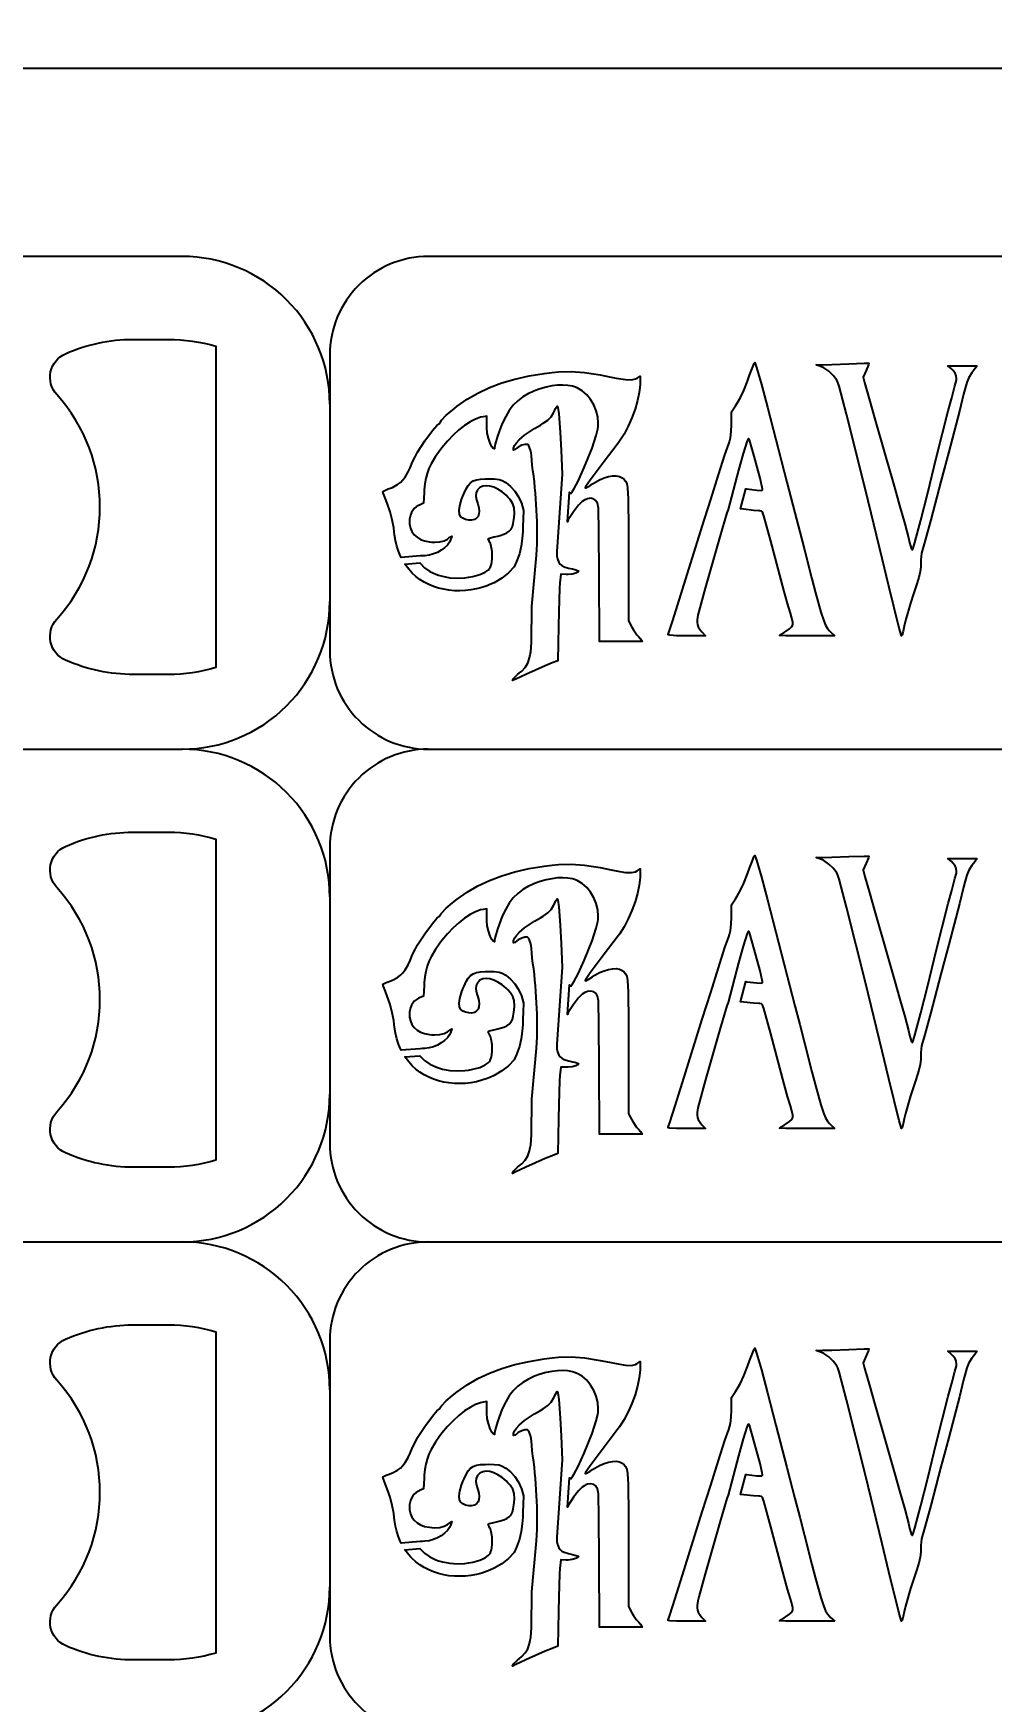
# Model space of a CAD drawing. Header units: millimetres. Extents: x 2045 to 2776, y 1347 to 1669.
# Drawn here: x 2605.4 to 2702.7, y 1500.2 to 1669.5 of the extents above; entities that cross this region are included whole.
import ezdxf

# ---------------------------------------------------------------- set-up
doc = ezdxf.new("R2010")
doc.units = ezdxf.units.MM
doc.styles.get("Standard").update_dxf_attribs({"font": 'arial.ttf'})
doc.dimstyles.new('ISO-25', dxfattribs={"dimtxt": 2.5, "dimasz": 2.5, "dimexe": 1.25, "dimexo": 0.625, "dimtad": 1, "dimtxsty": 'Standard', "dimcen": 2.5, "dimadec": 0, "dimazin": 0, "dimtfac": 1, "dimtmove": 0, "dimatfit": 3, "dimfxl": 1, "dimarcsym": 0})

# ---------------------------------------------------------------- blocks, each defined once
blk = doc.blocks.new('*D8')
at = {"color": 0, "lineweight": -2, "transparency": 16777216}
for p, q in [((2075.52, 1622.46), (2075.52, 1667.18)), ((2078.02, 1665.93), (2773.02, 1665.93)), ((2775.52, 1622.46), (2775.52, 1667.18))]:
    blk.add_line(p, q, dxfattribs=at)
at = {"color": 0, "transparency": 16777216}
for points in [[(2078.02, 1666.35), (2078.02, 1665.51), (2075.52, 1665.93)], [(2773.02, 1666.35), (2773.02, 1665.51), (2775.52, 1665.93)]]:
    blk.add_solid(points, dxfattribs=at)
at = {"layer": 'Defpoints', "color": 0, "transparency": 16777216}
for p in [(2775.52, 1665.93), (2075.52, 1621.84), (2775.52, 1621.84)]:
    blk.add_point(p, dxfattribs=at)
at = {"color": 0, "transparency": 16777216, "insert": (2425.52, 1667.83), "char_height": 2.5, "attachment_point": 5}
blk.add_mtext('700', dxfattribs=at)

msp = doc.modelspace()

# ---------------------------------------------------------------- linework, layer by layer
for points in [[(2635.523, 1631.839, 0.4142136), (2620.523, 1646.839), (2505.523, 1646.839, 0.4142136), (2495.523, 1636.839), (2495.523, 1606.839, 0.4142136), (2505.523, 1596.839), (2620.523, 1596.839, 0.4142136), (2635.523, 1611.839)], [(2505.523, 1596.839, 0.4142136), (2495.523, 1586.839), (2495.523, 1556.839, 0.4142136), (2505.523, 1546.839), (2620.523, 1546.839, 0.4142136), (2635.523, 1561.839)], [(2635.523, 1581.839, 0.4142136), (2620.523, 1596.839)], [(2645.523, 1596.839, 0.4142136), (2635.523, 1586.839), (2635.523, 1556.839, 0.4142136), (2645.523, 1546.839), (2760.523, 1546.839, 0.4142136), (2775.523, 1561.839), (2775.523, 1581.839, 0.4142136), (2760.523, 1596.839)], [(2505.523, 1546.839, 0.4142136), (2495.523, 1536.839), (2495.523, 1506.839, 0.4142136), (2505.523, 1496.839), (2620.523, 1496.839, 0.4142136), (2635.523, 1511.839)], [(2635.523, 1531.839, 0.4142136), (2620.523, 1546.839)], [(2645.523, 1546.839, 0.4142136), (2635.523, 1536.839), (2635.523, 1506.839, 0.4142136), (2645.523, 1496.839), (2760.523, 1496.839, 0.4142136), (2775.523, 1511.839), (2775.523, 1531.839, 0.4142136), (2760.523, 1546.839)]]:
    msp.add_lwpolyline(points, format="xyb")
for points in [[(2635.523, 1636.839), (2635.523, 1606.839, 0.4142136), (2645.523, 1596.839), (2760.523, 1596.839, 0.4142136), (2775.523, 1611.839), (2775.523, 1631.839, 0.4142136), (2760.523, 1646.839), (2645.523, 1646.839, 0.4142136)], [(2608.681, 1636.967, -0.103744), (2615.507, 1638.421), (2619.133, 1638.421, -0.0721424), (2623.963, 1637.721), (2623.963, 1605.122, -0.0721424), (2619.133, 1604.421), (2615.612, 1604.421, -0.105307), (2608.681, 1605.875, -0.5108143), (2607.798, 1610.023, 0.3848974), (2607.798, 1632.819, -0.5108143), (2608.681, 1636.967)], [(2660.688, 1614.813), (2660.502, 1614.713), (2660.138, 1614.612), (2659.712, 1614.558), (2659.503, 1614.558), (2658.96, 1614.581), (2658.883, 1613.713), (2658.852, 1613.171), (2658.775, 1610.785), (2658.744, 1609.329), (2658.666, 1605.812), (2658.085, 1605.588), (2657.388, 1605.309), (2656.397, 1604.867), (2655.436, 1604.426), (2654.847, 1604.162), (2654.468, 1603.992), (2654.235, 1603.876), (2654.069, 1603.799), (2654.182, 1604.025), (2654.576, 1604.41), (2654.785, 1604.581), (2655.018, 1604.767), (2655.366, 1605.138), (2655.614, 1605.564), (2655.8, 1606.099), (2655.878, 1606.432), (2655.924, 1606.688), (2655.994, 1607.702), (2656.048, 1611.32), (2656.522, 1616.509, 0.0476866), (2656.071, 1625.673), (2656.009, 1626.649), (2655.963, 1626.897), (2655.893, 1627.184), (2655.73, 1627.625), (2655.668, 1627.711), (2655.591, 1627.757), (2655.335, 1627.765), (2655.01, 1627.672), (2654.661, 1627.494), (2654.499, 1627.377), (2654.313, 1627.23), (2654.166, 1627.181), (2654.166, 1627.389), (2654.274, 1627.656), (2654.46, 1627.935), (2654.731, 1628.23), (2655.289, 1628.71), (2656.288, 1629.391), (2656.9, 1629.732), (2657.194, 1629.903), (2657.651, 1630.228), (2657.992, 1630.569), (2658.248, 1630.979), (2658.364, 1631.227), (2658.441, 1631.405), (2658.605, 1631.656), (2658.682, 1631.514), (2658.775, 1630.855), (2658.922, 1628.996), (2658.999, 1627.13), (2659.1, 1624.728), (2658.565, 1616.897), (2658.558, 1616.572), (2658.581, 1616.44), (2658.635, 1616.138), (2658.775, 1615.797), (2658.906, 1615.619), (2659.084, 1615.472), (2659.309, 1615.355), (2659.751, 1615.208), (2660.146, 1615.123), (2660.386, 1615.069), (2660.785, 1614.939), (2660.688, 1614.813)], [(2608.681, 1586.967, -0.103744), (2615.507, 1588.421), (2619.133, 1588.421, -0.0721424), (2623.963, 1587.721), (2623.963, 1555.122, -0.0721424), (2619.133, 1554.421), (2615.612, 1554.421, -0.105307), (2608.681, 1555.875, -0.5108143), (2607.798, 1560.023, 0.3848974), (2607.798, 1582.819, -0.5108143), (2608.681, 1586.967)], [(2660.688, 1564.813), (2660.502, 1564.713), (2660.138, 1564.612), (2659.712, 1564.558), (2659.503, 1564.558), (2658.96, 1564.581), (2658.883, 1563.713), (2658.852, 1563.171), (2658.775, 1560.785), (2658.744, 1559.329), (2658.666, 1555.812), (2658.085, 1555.588), (2657.388, 1555.309), (2656.397, 1554.867), (2655.436, 1554.426), (2654.847, 1554.162), (2654.468, 1553.992), (2654.235, 1553.876), (2654.069, 1553.799), (2654.182, 1554.025), (2654.576, 1554.41), (2654.785, 1554.581), (2655.018, 1554.767), (2655.366, 1555.138), (2655.614, 1555.564), (2655.8, 1556.099), (2655.878, 1556.432), (2655.924, 1556.688), (2655.994, 1557.702), (2656.048, 1561.32), (2656.522, 1566.509, 0.0476866), (2656.071, 1575.673), (2656.009, 1576.649), (2655.963, 1576.897), (2655.893, 1577.184), (2655.73, 1577.625), (2655.668, 1577.711), (2655.591, 1577.757), (2655.335, 1577.765), (2655.01, 1577.672), (2654.661, 1577.494), (2654.499, 1577.377), (2654.313, 1577.23), (2654.166, 1577.181), (2654.166, 1577.389), (2654.274, 1577.656), (2654.46, 1577.935), (2654.731, 1578.23), (2655.289, 1578.71), (2656.288, 1579.391), (2656.9, 1579.732), (2657.194, 1579.903), (2657.651, 1580.228), (2657.992, 1580.569), (2658.248, 1580.979), (2658.364, 1581.227), (2658.441, 1581.405), (2658.605, 1581.656), (2658.682, 1581.514), (2658.775, 1580.855), (2658.922, 1578.996), (2658.999, 1577.13), (2659.1, 1574.728), (2658.565, 1566.897), (2658.558, 1566.572), (2658.581, 1566.44), (2658.635, 1566.138), (2658.775, 1565.797), (2658.906, 1565.619), (2659.084, 1565.472), (2659.309, 1565.355), (2659.751, 1565.208), (2660.146, 1565.123), (2660.386, 1565.069), (2660.785, 1564.939), (2660.688, 1564.813)], [(2608.681, 1536.967, -0.103744), (2615.507, 1538.421), (2619.133, 1538.421, -0.0721424), (2623.963, 1537.721), (2623.963, 1505.122, -0.0721424), (2619.133, 1504.421), (2615.612, 1504.421, -0.105307), (2608.681, 1505.875, -0.5108143), (2607.798, 1510.023, 0.3848974), (2607.798, 1532.819, -0.5108143), (2608.681, 1536.967)], [(2660.688, 1514.813), (2660.502, 1514.713), (2660.138, 1514.612), (2659.712, 1514.558), (2659.503, 1514.558), (2658.96, 1514.581), (2658.883, 1513.713), (2658.852, 1513.171), (2658.775, 1510.785), (2658.744, 1509.329), (2658.666, 1505.812), (2658.085, 1505.588), (2657.388, 1505.309), (2656.397, 1504.867), (2655.436, 1504.426), (2654.847, 1504.162), (2654.468, 1503.992), (2654.235, 1503.876), (2654.069, 1503.799), (2654.182, 1504.025), (2654.576, 1504.41), (2654.785, 1504.581), (2655.018, 1504.767), (2655.366, 1505.138), (2655.614, 1505.564), (2655.8, 1506.099), (2655.878, 1506.432), (2655.924, 1506.688), (2655.994, 1507.702), (2656.048, 1511.32), (2656.522, 1516.509, 0.0476866), (2656.071, 1525.673), (2656.009, 1526.649), (2655.963, 1526.897), (2655.893, 1527.184), (2655.73, 1527.625), (2655.668, 1527.711), (2655.591, 1527.757), (2655.335, 1527.765), (2655.01, 1527.672), (2654.661, 1527.494), (2654.499, 1527.377), (2654.313, 1527.23), (2654.166, 1527.181), (2654.166, 1527.389), (2654.274, 1527.656), (2654.46, 1527.935), (2654.731, 1528.23), (2655.289, 1528.71), (2656.288, 1529.391), (2656.9, 1529.732), (2657.194, 1529.903), (2657.651, 1530.228), (2657.992, 1530.569), (2658.248, 1530.979), (2658.364, 1531.227), (2658.441, 1531.405), (2658.605, 1531.656), (2658.682, 1531.514), (2658.775, 1530.855), (2658.922, 1528.996), (2658.999, 1527.13), (2659.1, 1524.728), (2658.565, 1516.897), (2658.558, 1516.572), (2658.581, 1516.44), (2658.635, 1516.138), (2658.775, 1515.797), (2658.906, 1515.619), (2659.084, 1515.472), (2659.309, 1515.355), (2659.751, 1515.208), (2660.146, 1515.123), (2660.386, 1515.069), (2660.785, 1514.939), (2660.688, 1514.813)]]:
    msp.add_lwpolyline(points, format="xyb", close=True)
for points in [[(2686.792, 1608.345), (2683.988, 1608.345), (2681.812, 1608.353), (2681.184, 1608.384), (2681.285, 1608.477), (2681.641, 1608.694), (2681.866, 1608.826), (2682.207, 1609.058), (2682.423, 1609.275), (2682.532, 1609.468), (2682.54, 1609.561), (2682.524, 1609.701), (2682.385, 1610.282), (2682.284, 1610.638), (2682.005, 1611.606), (2681.664, 1612.853), (2680.286, 1617.943), (2679.581, 1620.522), (2679.526, 1620.693), (2679.449, 1620.909), (2679.356, 1621.002), (2679.193, 1621.033), (2679.069, 1621.033), (2678.535, 1621.064), (2677.551, 1621.181), (2677.208, 1621.218), (2677.747, 1623.252), (2677.869, 1623.241), (2678.876, 1623.117), (2679.379, 1623.094), (2679.441, 1623.156), (2679.441, 1623.218), (2679.418, 1623.396), (2679.201, 1624.341), (2678.605, 1626.556), (2678.117, 1628.23), (2678.093, 1628.299), (2678.024, 1628.353), (2677.985, 1628.33), (2677.9, 1628.137), (2677.497, 1626.851), (2677.017, 1625.147), (2675.955, 1621.142), (2675.839, 1620.809), (2675.119, 1618.384), (2673.624, 1613.171), (2672.989, 1610.824), (2672.888, 1610.429), (2672.811, 1609.964), (2672.811, 1609.709), (2672.842, 1609.476), (2672.919, 1609.267), (2673.113, 1608.957), (2673.306, 1608.733), (2673.655, 1608.345), (2671.742, 1608.345), (2670.727, 1608.353), (2670.03, 1608.392), (2669.868, 1608.432), (2669.877, 1608.459), (2669.875, 1608.461), (2669.883, 1608.477), (2670.014, 1608.872), (2670.34, 1609.902), (2671.316, 1613.032), (2673.337, 1619.438), (2674.197, 1622.157), (2674.987, 1624.666), (2675.638, 1626.704), (2676.017, 1627.811), (2676.095, 1628.036), (2676.203, 1628.423), (2676.281, 1629.066), (2676.289, 1629.794), (2676.296, 1631.057), (2676.707, 1631.661), (2676.893, 1631.932), (2677.226, 1632.521), (2677.551, 1633.241), (2677.923, 1634.186), (2678.14, 1634.775), (2678.326, 1635.286), (2678.605, 1635.968), (2678.678, 1636.062), (2678.853, 1635.565), (2679.341, 1633.853), (2679.96, 1631.537), (2680.82, 1628.261), (2681.92, 1623.938), (2682.726, 1620.809), (2683.229, 1618.903), (2683.725, 1617.052), (2684.468, 1614.108), (2684.825, 1612.699), (2685.359, 1610.754), (2685.669, 1609.848), (2685.863, 1609.414), (2686.049, 1609.097), (2686.25, 1608.849), (2686.366, 1608.74), (2686.792, 1608.345)], [(2701.247, 1635.751), (2700.89, 1635.286), (2700.697, 1635.031), (2700.41, 1634.566), (2700.193, 1634.047), (2699.992, 1633.334), (2699.868, 1632.846), (2699.457, 1631.134), (2698.381, 1627.006), (2697.9, 1625.247), (2697.559, 1624.008), (2696.529, 1620.104), (2695.94, 1617.896), (2695.662, 1616.959), (2695.6, 1616.727), (2695.522, 1616.045), (2695.514, 1615.642), (2695.514, 1615.348), (2695.468, 1614.852), (2695.329, 1614.256), (2695.026, 1613.303), (2694.786, 1612.59), (2694.484, 1611.661), (2693.965, 1609.887), (2693.834, 1609.314), (2693.725, 1608.818), (2693.617, 1608.43), (2693.56, 1608.355), (2693.338, 1609.128), (2692.277, 1613.372), (2691.587, 1616.192), (2689.891, 1623.164), (2687.977, 1630.817), (2687.242, 1633.66), (2687.11, 1634.055), (2687.001, 1634.279), (2686.637, 1634.752), (2686.173, 1635.186), (2685.677, 1635.526), (2685.444, 1635.635), (2684.91, 1635.836), (2685.537, 1635.844), (2686.482, 1635.867), (2688.202, 1635.937), (2689.782, 1635.999), (2690.255, 1635.999), (2690.208, 1635.828), (2689.976, 1635.279), (2689.666, 1634.581), (2689.821, 1634.031), (2690.34, 1632.157), (2690.82, 1630.476), (2692.005, 1626.347), (2692.61, 1624.225), (2692.873, 1623.28), (2693.369, 1621.568), (2693.888, 1619.709), (2694.26, 1618.299), (2694.384, 1617.803), (2694.593, 1617.129), (2694.639, 1617.06), (2694.662, 1617.075), (2694.748, 1617.246), (2694.926, 1617.811), (2695.538, 1620.088), (2696.188, 1622.73), (2697.118, 1626.51), (2698.295, 1631.181), (2698.659, 1632.505), (2698.992, 1633.706), (2699.132, 1634.272), (2699.147, 1634.434), (2699.124, 1634.729), (2699, 1635.007), (2698.783, 1635.286), (2698.628, 1635.426), (2698.272, 1635.743), (2699.759, 1635.743), (2701.247, 1635.751)], [(2667.04, 1633.815), (2666.939, 1633.04), (2666.761, 1632.203), (2666.513, 1631.336), (2666.188, 1630.46), (2665.816, 1629.608), (2665.398, 1628.811), (2664.94, 1628.082), (2664.7, 1627.765), (2663.368, 1626.022), (2661.966, 1624.132), (2661.486, 1623.442), (2661.447, 1623.357), (2661.501, 1623.349), (2661.904, 1623.559), (2662.198, 1623.752), (2662.431, 1623.899), (2662.903, 1624.163), (2663.36, 1624.356), (2663.802, 1624.496), (2664.212, 1624.566), (2664.592, 1624.581), (2664.917, 1624.519), (2665.22, 1624.381), (2665.398, 1624.217), (2665.552, 1624.047), (2665.661, 1623.791), (2665.738, 1623.357), (2665.808, 1622.226), (2665.831, 1619.151), (2665.831, 1609.848), (2666.195, 1609.213), (2666.35, 1608.949), (2666.629, 1608.531), (2666.707, 1608.446), (2666.869, 1608.283), (2667.055, 1608.043), (2667.249, 1607.764), (2662.888, 1607.764), (2662.857, 1614.666), (2662.841, 1618.903), (2662.787, 1621.289), (2662.702, 1621.785), (2662.632, 1621.901), (2662.547, 1622.04), (2662.315, 1622.219), (2662.028, 1622.296), (2661.695, 1622.257), (2661.509, 1622.188), (2661.401, 1622.133), (2661.153, 1621.963), (2660.773, 1621.599), (2660.246, 1620.925), (2659.735, 1620.104), (2659.662, 1619.916), (2659.867, 1622.913), (2659.998, 1622.792), (2660.153, 1623.024), (2660.332, 1623.303), (2660.727, 1624.047), (2661.362, 1625.41), (2662.152, 1627.385), (2662.578, 1628.679), (2662.733, 1629.337), (2662.764, 1629.57), (2662.779, 1629.895), (2662.717, 1630.546), (2662.562, 1631.173), (2662.315, 1631.77), (2661.989, 1632.32), (2661.602, 1632.8), (2661.145, 1633.203), (2660.649, 1633.497), (2660.378, 1633.598), (2660.169, 1633.667), (2659.696, 1633.753), (2659.185, 1633.784), (2658.635, 1633.768), (2658.07, 1633.698), (2657.481, 1633.582), (2656.892, 1633.412), (2656.304, 1633.203), (2656.017, 1633.071), (2655.692, 1632.924), (2655.111, 1632.583), (2654.599, 1632.196), (2654.15, 1631.746), (2653.74, 1631.22), (2653.376, 1630.608), (2653.035, 1629.887), (2652.717, 1629.058), (2652.562, 1628.586), (2652.307, 1627.773), (2652.229, 1627.447), (2652.229, 1627.299), (2652.09, 1627.362), (2651.969, 1627.533), (2651.819, 1627.881), (2651.625, 1628.408), (2651.509, 1628.919), (2651.462, 1629.469), (2651.454, 1629.771), (2651.454, 1630.639), (2651.09, 1630.577), (2650.835, 1630.522), (2650.308, 1630.336), (2649.758, 1630.05), (2649.193, 1629.686), (2648.619, 1629.229), (2648.046, 1628.702), (2647.473, 1628.098), (2646.908, 1627.424), (2646.636, 1627.06), (2646.257, 1626.525), (2645.815, 1625.782), (2645.591, 1625.302), (2645.405, 1624.806), (2645.273, 1624.295), (2645.172, 1623.752), (2645.11, 1623.156), (2645.095, 1622.838), (2645.041, 1621.785), (2644.638, 1621.614), (2644.514, 1621.56), (2644.289, 1621.421), (2644.096, 1621.258), (2643.941, 1621.064), (2643.809, 1620.847), (2643.716, 1620.6), (2643.623, 1620.181), (2643.615, 1619.871), (2643.623, 1619.655), (2643.701, 1619.26), (2643.856, 1618.911), (2644.08, 1618.601), (2644.375, 1618.338), (2644.731, 1618.129), (2645.149, 1617.974), (2645.629, 1617.881), (2645.885, 1617.857), (2646.179, 1617.842), (2646.698, 1617.873), (2647.132, 1617.981), (2647.481, 1618.152), (2647.62, 1618.268), (2647.713, 1618.353), (2647.899, 1618.469), (2647.775, 1618.067), (2647.667, 1617.85), (2647.457, 1617.548), (2647.179, 1617.277), (2646.838, 1617.029), (2646.458, 1616.812), (2646.04, 1616.649), (2645.606, 1616.525), (2645.165, 1616.463), (2644.948, 1616.455), (2644.684, 1616.448), (2642.763, 1616.281), (2642.686, 1616.424), (2642.484, 1616.92), (2642.314, 1617.447), (2642.182, 1618.005), (2642.089, 1618.593), (2642.058, 1618.903), (2642.012, 1619.291), (2641.865, 1620.096), (2641.648, 1620.925), (2641.354, 1621.785), (2641.175, 1622.234), (2640.966, 1622.761), (2640.898, 1622.991), (2641.237, 1623.156), (2641.462, 1623.241), (2641.88, 1623.404), (2642.392, 1623.683), (2642.686, 1623.899), (2642.934, 1624.155), (2643.166, 1624.442), (2643.476, 1624.968), (2643.67, 1625.402), (2643.925, 1625.991), (2644.173, 1626.502), (2644.429, 1626.982), (2645.157, 1628.113), (2645.931, 1629.159), (2646.396, 1629.686), (2646.613, 1629.864), (2646.753, 1630.058), (2646.853, 1630.213), (2647.349, 1630.716), (2647.969, 1631.243), (2648.449, 1631.63), (2649.471, 1632.343), (2650.556, 1632.978), (2651.726, 1633.528), (2652.973, 1634), (2654.313, 1634.395), (2655.746, 1634.721), (2657.28, 1634.969), (2658.085, 1635.069), (2658.751, 1635.139), (2660.029, 1635.17), (2661.377, 1635.069), (2662.957, 1634.822), (2663.91, 1634.636), (2664.584, 1634.496), (2665.545, 1634.341), (2666.149, 1634.31), (2666.552, 1634.403), (2666.722, 1634.496), (2667.047, 1634.698), (2667.047, 1634.171), (2667.04, 1633.815)], [(2655.196, 1621.072), (2655.149, 1620.201), (2655.109, 1619.422), (2655.102, 1618.914), (2655.048, 1618.23), (2654.937, 1617.449), (2654.765, 1616.67), (2654.48, 1615.867), (2654.243, 1615.325), (2653.67, 1614.72), (2652.988, 1614.186), (2652.214, 1613.729), (2651.78, 1613.535), (2651.509, 1613.427), (2650.959, 1613.241), (2650.401, 1613.094), (2649.843, 1612.993), (2649.286, 1612.931), (2648.72, 1612.908), (2648.17, 1612.915), (2647.62, 1612.97), (2647.086, 1613.063), (2646.567, 1613.187), (2646.063, 1613.357), (2645.575, 1613.551), (2645.11, 1613.791), (2644.677, 1614.062), (2644.266, 1614.372), (2643.887, 1614.713), (2643.716, 1614.898), (2643.538, 1615.1), (2643.145, 1615.605), (2644.673, 1615.738), (2644.723, 1615.665), (2645.149, 1615.255), (2645.691, 1614.883), (2646.272, 1614.589), (2646.551, 1614.496), (2646.954, 1614.379), (2647.713, 1614.24), (2648.464, 1614.186), (2649.216, 1614.225), (2649.603, 1614.279), (2650.037, 1614.356), (2650.757, 1614.55), (2651.307, 1614.798), (2651.594, 1615.007), (2651.741, 1615.162), (2651.795, 1615.239), (2651.85, 1615.34), (2651.927, 1615.611), (2651.997, 1616.115), (2651.989, 1616.881), (2651.911, 1617.408), (2651.826, 1617.695), (2651.772, 1617.811), (2651.687, 1617.966), (2651.604, 1618.164), (2651.749, 1618.26), (2652.19, 1618.376), (2652.578, 1618.462), (2652.81, 1618.524), (2653.197, 1618.64), (2653.499, 1618.779), (2653.74, 1618.95), (2653.925, 1619.159), (2654.057, 1619.422), (2654.142, 1619.748), (2654.204, 1620.15), (2654.228, 1620.39), (2654.259, 1620.762), (2654.243, 1621.32), (2654.111, 1621.746), (2653.825, 1622.157), (2653.608, 1622.404), (2653.414, 1622.598), (2653.011, 1622.939), (2652.593, 1623.21), (2652.175, 1623.411), (2651.772, 1623.528), (2651.393, 1623.566), (2651.052, 1623.52), (2650.765, 1623.388), (2650.657, 1623.28), (2650.525, 1623.14), (2650.37, 1622.846), (2650.331, 1622.521), (2650.401, 1622.141), (2650.478, 1621.924), (2650.556, 1621.723), (2650.649, 1621.343), (2650.688, 1621.002), (2650.657, 1620.708), (2650.571, 1620.46), (2650.424, 1620.274), (2650.215, 1620.135), (2649.909, 1620.061), (2649.642, 1620.073), (2649.309, 1620.143), (2649.022, 1620.267), (2648.793, 1620.462), (2648.681, 1620.685), (2648.643, 1621.057), (2648.72, 1621.545), (2648.898, 1622.157), (2649.038, 1622.521), (2649.146, 1622.8), (2649.355, 1623.249), (2649.564, 1623.605), (2649.797, 1623.868), (2650.076, 1624.054), (2650.401, 1624.178), (2650.812, 1624.248), (2651.307, 1624.271), (2651.602, 1624.279), (2652.206, 1624.271), (2652.709, 1624.209), (2653.013, 1624.099), (2653.376, 1623.892), (2653.879, 1623.504), (2654.305, 1623.024), (2654.677, 1622.459), (2654.971, 1621.8), (2655.196, 1621.072)], [(2667.04, 1583.815), (2666.939, 1583.04), (2666.761, 1582.203), (2666.513, 1581.336), (2666.188, 1580.46), (2665.816, 1579.608), (2665.398, 1578.811), (2664.94, 1578.082), (2664.7, 1577.765), (2663.368, 1576.022), (2661.966, 1574.132), (2661.486, 1573.442), (2661.447, 1573.357), (2661.501, 1573.349), (2661.904, 1573.559), (2662.198, 1573.752), (2662.431, 1573.899), (2662.903, 1574.163), (2663.36, 1574.356), (2663.802, 1574.496), (2664.212, 1574.566), (2664.592, 1574.581), (2664.917, 1574.519), (2665.22, 1574.381), (2665.398, 1574.217), (2665.552, 1574.047), (2665.661, 1573.791), (2665.738, 1573.357), (2665.808, 1572.226), (2665.831, 1569.151), (2665.831, 1559.848), (2666.195, 1559.213), (2666.35, 1558.949), (2666.629, 1558.531), (2666.707, 1558.446), (2666.869, 1558.283), (2667.055, 1558.043), (2667.249, 1557.764), (2662.888, 1557.764), (2662.857, 1564.666), (2662.841, 1568.903), (2662.787, 1571.289), (2662.702, 1571.785), (2662.632, 1571.901), (2662.547, 1572.04), (2662.315, 1572.219), (2662.028, 1572.296), (2661.695, 1572.257), (2661.509, 1572.188), (2661.401, 1572.133), (2661.153, 1571.963), (2660.773, 1571.599), (2660.246, 1570.925), (2659.735, 1570.104), (2659.662, 1569.916), (2659.867, 1572.913), (2659.998, 1572.792), (2660.153, 1573.024), (2660.332, 1573.303), (2660.727, 1574.047), (2661.362, 1575.41), (2662.152, 1577.385), (2662.578, 1578.679), (2662.733, 1579.337), (2662.764, 1579.57), (2662.779, 1579.895), (2662.717, 1580.546), (2662.562, 1581.173), (2662.315, 1581.77), (2661.989, 1582.32), (2661.602, 1582.8), (2661.145, 1583.203), (2660.649, 1583.497), (2660.378, 1583.598), (2660.169, 1583.667), (2659.696, 1583.753), (2659.185, 1583.784), (2658.635, 1583.768), (2658.07, 1583.698), (2657.481, 1583.582), (2656.892, 1583.412), (2656.304, 1583.203), (2656.017, 1583.071), (2655.692, 1582.924), (2655.111, 1582.583), (2654.599, 1582.196), (2654.15, 1581.746), (2653.74, 1581.22), (2653.376, 1580.608), (2653.035, 1579.887), (2652.717, 1579.058), (2652.562, 1578.586), (2652.307, 1577.773), (2652.229, 1577.447), (2652.229, 1577.299), (2652.09, 1577.362), (2651.969, 1577.533), (2651.819, 1577.881), (2651.625, 1578.408), (2651.509, 1578.919), (2651.462, 1579.469), (2651.454, 1579.771), (2651.454, 1580.639), (2651.09, 1580.577), (2650.835, 1580.522), (2650.308, 1580.336), (2649.758, 1580.05), (2649.193, 1579.686), (2648.619, 1579.229), (2648.046, 1578.702), (2647.473, 1578.098), (2646.908, 1577.424), (2646.636, 1577.06), (2646.257, 1576.525), (2645.815, 1575.782), (2645.591, 1575.302), (2645.405, 1574.806), (2645.273, 1574.295), (2645.172, 1573.752), (2645.11, 1573.156), (2645.095, 1572.838), (2645.041, 1571.785), (2644.638, 1571.614), (2644.514, 1571.56), (2644.289, 1571.421), (2644.096, 1571.258), (2643.941, 1571.064), (2643.809, 1570.847), (2643.716, 1570.6), (2643.623, 1570.181), (2643.615, 1569.871), (2643.623, 1569.655), (2643.701, 1569.26), (2643.856, 1568.911), (2644.08, 1568.601), (2644.375, 1568.338), (2644.731, 1568.129), (2645.149, 1567.974), (2645.629, 1567.881), (2645.885, 1567.857), (2646.179, 1567.842), (2646.698, 1567.873), (2647.132, 1567.981), (2647.481, 1568.152), (2647.62, 1568.268), (2647.713, 1568.353), (2647.899, 1568.469), (2647.775, 1568.067), (2647.667, 1567.85), (2647.457, 1567.548), (2647.179, 1567.277), (2646.838, 1567.029), (2646.458, 1566.812), (2646.04, 1566.649), (2645.606, 1566.525), (2645.165, 1566.463), (2644.948, 1566.455), (2644.684, 1566.448), (2642.763, 1566.281), (2642.686, 1566.424), (2642.484, 1566.92), (2642.314, 1567.447), (2642.182, 1568.005), (2642.089, 1568.593), (2642.058, 1568.903), (2642.012, 1569.291), (2641.865, 1570.096), (2641.648, 1570.925), (2641.354, 1571.785), (2641.175, 1572.234), (2640.966, 1572.761), (2640.898, 1572.991), (2641.237, 1573.156), (2641.462, 1573.241), (2641.88, 1573.404), (2642.392, 1573.683), (2642.686, 1573.899), (2642.934, 1574.155), (2643.166, 1574.442), (2643.476, 1574.968), (2643.67, 1575.402), (2643.925, 1575.991), (2644.173, 1576.502), (2644.429, 1576.982), (2645.157, 1578.113), (2645.931, 1579.159), (2646.396, 1579.686), (2646.613, 1579.864), (2646.753, 1580.058), (2646.853, 1580.213), (2647.349, 1580.716), (2647.969, 1581.243), (2648.449, 1581.63), (2649.471, 1582.343), (2650.556, 1582.978), (2651.726, 1583.528), (2652.973, 1584), (2654.313, 1584.395), (2655.746, 1584.721), (2657.28, 1584.969), (2658.085, 1585.069), (2658.751, 1585.139), (2660.029, 1585.17), (2661.377, 1585.069), (2662.957, 1584.822), (2663.91, 1584.636), (2664.584, 1584.496), (2665.545, 1584.341), (2666.149, 1584.31), (2666.552, 1584.403), (2666.722, 1584.496), (2667.047, 1584.698), (2667.047, 1584.171), (2667.04, 1583.815)], [(2686.792, 1558.345), (2683.988, 1558.345), (2681.812, 1558.353), (2681.184, 1558.384), (2681.285, 1558.477), (2681.641, 1558.694), (2681.866, 1558.826), (2682.207, 1559.058), (2682.423, 1559.275), (2682.532, 1559.468), (2682.54, 1559.561), (2682.524, 1559.701), (2682.385, 1560.282), (2682.284, 1560.638), (2682.005, 1561.606), (2681.664, 1562.853), (2680.286, 1567.943), (2679.581, 1570.522), (2679.526, 1570.693), (2679.449, 1570.909), (2679.356, 1571.002), (2679.193, 1571.033), (2679.069, 1571.033), (2678.535, 1571.064), (2677.551, 1571.181), (2677.208, 1571.218), (2677.747, 1573.252), (2677.869, 1573.241), (2678.876, 1573.117), (2679.379, 1573.094), (2679.441, 1573.156), (2679.441, 1573.218), (2679.418, 1573.396), (2679.201, 1574.341), (2678.605, 1576.556), (2678.117, 1578.23), (2678.093, 1578.299), (2678.024, 1578.353), (2677.985, 1578.33), (2677.9, 1578.137), (2677.497, 1576.851), (2677.017, 1575.147), (2675.955, 1571.142), (2675.839, 1570.809), (2675.119, 1568.384), (2673.624, 1563.171), (2672.989, 1560.824), (2672.888, 1560.429), (2672.811, 1559.964), (2672.811, 1559.709), (2672.842, 1559.476), (2672.919, 1559.267), (2673.113, 1558.957), (2673.306, 1558.733), (2673.655, 1558.345), (2671.742, 1558.345), (2670.727, 1558.353), (2670.03, 1558.392), (2669.868, 1558.432), (2669.877, 1558.459), (2669.875, 1558.461), (2669.883, 1558.477), (2670.014, 1558.872), (2670.34, 1559.902), (2671.316, 1563.032), (2673.337, 1569.438), (2674.197, 1572.157), (2674.987, 1574.666), (2675.638, 1576.704), (2676.017, 1577.811), (2676.095, 1578.036), (2676.203, 1578.423), (2676.281, 1579.066), (2676.289, 1579.794), (2676.296, 1581.057), (2676.707, 1581.661), (2676.893, 1581.932), (2677.226, 1582.521), (2677.551, 1583.241), (2677.923, 1584.186), (2678.14, 1584.775), (2678.326, 1585.286), (2678.605, 1585.968), (2678.678, 1586.062), (2678.853, 1585.565), (2679.341, 1583.853), (2679.96, 1581.537), (2680.82, 1578.261), (2681.92, 1573.938), (2682.726, 1570.809), (2683.229, 1568.903), (2683.725, 1567.052), (2684.468, 1564.108), (2684.825, 1562.699), (2685.359, 1560.754), (2685.669, 1559.848), (2685.863, 1559.414), (2686.049, 1559.097), (2686.25, 1558.849), (2686.366, 1558.74), (2686.792, 1558.345)], [(2701.247, 1585.751), (2700.89, 1585.286), (2700.697, 1585.031), (2700.41, 1584.566), (2700.193, 1584.047), (2699.992, 1583.334), (2699.868, 1582.846), (2699.457, 1581.134), (2698.381, 1577.006), (2697.9, 1575.247), (2697.559, 1574.008), (2696.529, 1570.104), (2695.94, 1567.896), (2695.662, 1566.959), (2695.6, 1566.727), (2695.522, 1566.045), (2695.514, 1565.642), (2695.514, 1565.348), (2695.468, 1564.852), (2695.329, 1564.256), (2695.026, 1563.303), (2694.786, 1562.59), (2694.484, 1561.661), (2693.965, 1559.887), (2693.834, 1559.314), (2693.725, 1558.818), (2693.617, 1558.43), (2693.56, 1558.355), (2693.338, 1559.128), (2692.277, 1563.372), (2691.587, 1566.192), (2689.891, 1573.164), (2687.977, 1580.817), (2687.242, 1583.66), (2687.11, 1584.055), (2687.001, 1584.279), (2686.637, 1584.752), (2686.173, 1585.186), (2685.677, 1585.526), (2685.444, 1585.635), (2684.91, 1585.836), (2685.537, 1585.844), (2686.482, 1585.867), (2688.202, 1585.937), (2689.782, 1585.999), (2690.255, 1585.999), (2690.208, 1585.828), (2689.976, 1585.279), (2689.666, 1584.581), (2689.821, 1584.031), (2690.34, 1582.157), (2690.82, 1580.476), (2692.005, 1576.347), (2692.61, 1574.225), (2692.873, 1573.28), (2693.369, 1571.568), (2693.888, 1569.709), (2694.26, 1568.299), (2694.384, 1567.803), (2694.593, 1567.129), (2694.639, 1567.06), (2694.662, 1567.075), (2694.748, 1567.246), (2694.926, 1567.811), (2695.538, 1570.088), (2696.188, 1572.73), (2697.118, 1576.51), (2698.295, 1581.181), (2698.659, 1582.505), (2698.992, 1583.706), (2699.132, 1584.272), (2699.147, 1584.434), (2699.124, 1584.729), (2699, 1585.007), (2698.783, 1585.286), (2698.628, 1585.426), (2698.272, 1585.743), (2699.759, 1585.743), (2701.247, 1585.751)], [(2655.196, 1571.072), (2655.149, 1570.201), (2655.109, 1569.422), (2655.102, 1568.914), (2655.048, 1568.23), (2654.937, 1567.449), (2654.765, 1566.67), (2654.48, 1565.867), (2654.243, 1565.325), (2653.67, 1564.72), (2652.988, 1564.186), (2652.214, 1563.729), (2651.78, 1563.535), (2651.509, 1563.427), (2650.959, 1563.241), (2650.401, 1563.094), (2649.843, 1562.993), (2649.286, 1562.931), (2648.72, 1562.908), (2648.17, 1562.915), (2647.62, 1562.97), (2647.086, 1563.063), (2646.567, 1563.187), (2646.063, 1563.357), (2645.575, 1563.551), (2645.11, 1563.791), (2644.677, 1564.062), (2644.266, 1564.372), (2643.887, 1564.713), (2643.716, 1564.898), (2643.538, 1565.1), (2643.145, 1565.605), (2644.673, 1565.738), (2644.723, 1565.665), (2645.149, 1565.255), (2645.691, 1564.883), (2646.272, 1564.589), (2646.551, 1564.496), (2646.954, 1564.379), (2647.713, 1564.24), (2648.464, 1564.186), (2649.216, 1564.225), (2649.603, 1564.279), (2650.037, 1564.356), (2650.757, 1564.55), (2651.307, 1564.798), (2651.594, 1565.007), (2651.741, 1565.162), (2651.795, 1565.239), (2651.85, 1565.34), (2651.927, 1565.611), (2651.997, 1566.115), (2651.989, 1566.881), (2651.911, 1567.408), (2651.826, 1567.695), (2651.772, 1567.811), (2651.687, 1567.966), (2651.604, 1568.164), (2651.749, 1568.26), (2652.19, 1568.376), (2652.578, 1568.462), (2652.81, 1568.524), (2653.197, 1568.64), (2653.499, 1568.779), (2653.74, 1568.95), (2653.925, 1569.159), (2654.057, 1569.422), (2654.142, 1569.748), (2654.204, 1570.15), (2654.228, 1570.39), (2654.259, 1570.762), (2654.243, 1571.32), (2654.111, 1571.746), (2653.825, 1572.157), (2653.608, 1572.404), (2653.414, 1572.598), (2653.011, 1572.939), (2652.593, 1573.21), (2652.175, 1573.411), (2651.772, 1573.528), (2651.393, 1573.566), (2651.052, 1573.52), (2650.765, 1573.388), (2650.657, 1573.28), (2650.525, 1573.14), (2650.37, 1572.846), (2650.331, 1572.521), (2650.401, 1572.141), (2650.478, 1571.924), (2650.556, 1571.723), (2650.649, 1571.343), (2650.688, 1571.002), (2650.657, 1570.708), (2650.571, 1570.46), (2650.424, 1570.274), (2650.215, 1570.135), (2649.909, 1570.061), (2649.642, 1570.073), (2649.309, 1570.143), (2649.022, 1570.267), (2648.793, 1570.462), (2648.681, 1570.685), (2648.643, 1571.057), (2648.72, 1571.545), (2648.898, 1572.157), (2649.038, 1572.521), (2649.146, 1572.8), (2649.355, 1573.249), (2649.564, 1573.605), (2649.797, 1573.868), (2650.076, 1574.054), (2650.401, 1574.178), (2650.812, 1574.248), (2651.307, 1574.271), (2651.602, 1574.279), (2652.206, 1574.271), (2652.709, 1574.209), (2653.013, 1574.099), (2653.376, 1573.892), (2653.879, 1573.504), (2654.305, 1573.024), (2654.677, 1572.459), (2654.971, 1571.8), (2655.196, 1571.072)], [(2686.792, 1508.345), (2683.988, 1508.345), (2681.812, 1508.353), (2681.184, 1508.384), (2681.285, 1508.477), (2681.641, 1508.694), (2681.866, 1508.826), (2682.207, 1509.058), (2682.423, 1509.275), (2682.532, 1509.468), (2682.54, 1509.561), (2682.524, 1509.701), (2682.385, 1510.282), (2682.284, 1510.638), (2682.005, 1511.606), (2681.664, 1512.853), (2680.286, 1517.943), (2679.581, 1520.522), (2679.526, 1520.693), (2679.449, 1520.909), (2679.356, 1521.002), (2679.193, 1521.033), (2679.069, 1521.033), (2678.535, 1521.064), (2677.551, 1521.181), (2677.208, 1521.218), (2677.747, 1523.252), (2677.869, 1523.241), (2678.876, 1523.117), (2679.379, 1523.094), (2679.441, 1523.156), (2679.441, 1523.218), (2679.418, 1523.396), (2679.201, 1524.341), (2678.605, 1526.556), (2678.117, 1528.23), (2678.093, 1528.299), (2678.024, 1528.353), (2677.985, 1528.33), (2677.9, 1528.137), (2677.497, 1526.851), (2677.017, 1525.147), (2675.955, 1521.142), (2675.839, 1520.809), (2675.119, 1518.384), (2673.624, 1513.171), (2672.989, 1510.824), (2672.888, 1510.429), (2672.811, 1509.964), (2672.811, 1509.709), (2672.842, 1509.476), (2672.919, 1509.267), (2673.113, 1508.957), (2673.306, 1508.733), (2673.655, 1508.345), (2671.742, 1508.345), (2670.727, 1508.353), (2670.03, 1508.392), (2669.868, 1508.432), (2669.877, 1508.459), (2669.875, 1508.461), (2669.883, 1508.477), (2670.014, 1508.872), (2670.34, 1509.902), (2671.316, 1513.032), (2673.337, 1519.438), (2674.197, 1522.157), (2674.987, 1524.666), (2675.638, 1526.704), (2676.017, 1527.811), (2676.095, 1528.036), (2676.203, 1528.423), (2676.281, 1529.066), (2676.289, 1529.794), (2676.296, 1531.057), (2676.707, 1531.661), (2676.893, 1531.932), (2677.226, 1532.521), (2677.551, 1533.241), (2677.923, 1534.186), (2678.14, 1534.775), (2678.326, 1535.286), (2678.605, 1535.968), (2678.678, 1536.062), (2678.853, 1535.565), (2679.341, 1533.853), (2679.96, 1531.537), (2680.82, 1528.261), (2681.92, 1523.938), (2682.726, 1520.809), (2683.229, 1518.903), (2683.725, 1517.052), (2684.468, 1514.108), (2684.825, 1512.699), (2685.359, 1510.754), (2685.669, 1509.848), (2685.863, 1509.414), (2686.049, 1509.097), (2686.25, 1508.849), (2686.366, 1508.74), (2686.792, 1508.345)], [(2701.247, 1535.751), (2700.89, 1535.286), (2700.697, 1535.031), (2700.41, 1534.566), (2700.193, 1534.047), (2699.992, 1533.334), (2699.868, 1532.846), (2699.457, 1531.134), (2698.381, 1527.006), (2697.9, 1525.247), (2697.559, 1524.008), (2696.529, 1520.104), (2695.94, 1517.896), (2695.662, 1516.959), (2695.6, 1516.727), (2695.522, 1516.045), (2695.514, 1515.642), (2695.514, 1515.348), (2695.468, 1514.852), (2695.329, 1514.256), (2695.026, 1513.303), (2694.786, 1512.59), (2694.484, 1511.661), (2693.965, 1509.887), (2693.834, 1509.314), (2693.725, 1508.818), (2693.617, 1508.43), (2693.56, 1508.355), (2693.338, 1509.128), (2692.277, 1513.372), (2691.587, 1516.192), (2689.891, 1523.164), (2687.977, 1530.817), (2687.242, 1533.66), (2687.11, 1534.055), (2687.001, 1534.279), (2686.637, 1534.752), (2686.173, 1535.186), (2685.677, 1535.526), (2685.444, 1535.635), (2684.91, 1535.836), (2685.537, 1535.844), (2686.482, 1535.867), (2688.202, 1535.937), (2689.782, 1535.999), (2690.255, 1535.999), (2690.208, 1535.828), (2689.976, 1535.279), (2689.666, 1534.581), (2689.821, 1534.031), (2690.34, 1532.157), (2690.82, 1530.476), (2692.005, 1526.347), (2692.61, 1524.225), (2692.873, 1523.28), (2693.369, 1521.568), (2693.888, 1519.709), (2694.26, 1518.299), (2694.384, 1517.803), (2694.593, 1517.129), (2694.639, 1517.06), (2694.662, 1517.075), (2694.748, 1517.246), (2694.926, 1517.811), (2695.538, 1520.088), (2696.188, 1522.73), (2697.118, 1526.51), (2698.295, 1531.181), (2698.659, 1532.505), (2698.992, 1533.706), (2699.132, 1534.272), (2699.147, 1534.434), (2699.124, 1534.729), (2699, 1535.007), (2698.783, 1535.286), (2698.628, 1535.426), (2698.272, 1535.743), (2699.759, 1535.743), (2701.247, 1535.751)], [(2667.04, 1533.815), (2666.939, 1533.04), (2666.761, 1532.203), (2666.513, 1531.336), (2666.188, 1530.46), (2665.816, 1529.608), (2665.398, 1528.811), (2664.94, 1528.082), (2664.7, 1527.765), (2663.368, 1526.022), (2661.966, 1524.132), (2661.486, 1523.442), (2661.447, 1523.357), (2661.501, 1523.349), (2661.904, 1523.559), (2662.198, 1523.752), (2662.431, 1523.899), (2662.903, 1524.163), (2663.36, 1524.356), (2663.802, 1524.496), (2664.212, 1524.566), (2664.592, 1524.581), (2664.917, 1524.519), (2665.22, 1524.381), (2665.398, 1524.217), (2665.552, 1524.047), (2665.661, 1523.791), (2665.738, 1523.357), (2665.808, 1522.226), (2665.831, 1519.151), (2665.831, 1509.848), (2666.195, 1509.213), (2666.35, 1508.949), (2666.629, 1508.531), (2666.707, 1508.446), (2666.869, 1508.283), (2667.055, 1508.043), (2667.249, 1507.764), (2662.888, 1507.764), (2662.857, 1514.666), (2662.841, 1518.903), (2662.787, 1521.289), (2662.702, 1521.785), (2662.632, 1521.901), (2662.547, 1522.04), (2662.315, 1522.219), (2662.028, 1522.296), (2661.695, 1522.257), (2661.509, 1522.188), (2661.401, 1522.133), (2661.153, 1521.963), (2660.773, 1521.599), (2660.246, 1520.925), (2659.735, 1520.104), (2659.662, 1519.916), (2659.867, 1522.913), (2659.998, 1522.792), (2660.153, 1523.024), (2660.332, 1523.303), (2660.727, 1524.047), (2661.362, 1525.41), (2662.152, 1527.385), (2662.578, 1528.679), (2662.733, 1529.337), (2662.764, 1529.57), (2662.779, 1529.895), (2662.717, 1530.546), (2662.562, 1531.173), (2662.315, 1531.77), (2661.989, 1532.32), (2661.602, 1532.8), (2661.145, 1533.203), (2660.649, 1533.497), (2660.378, 1533.598), (2660.169, 1533.667), (2659.696, 1533.753), (2659.185, 1533.784), (2658.635, 1533.768), (2658.07, 1533.698), (2657.481, 1533.582), (2656.892, 1533.412), (2656.304, 1533.203), (2656.017, 1533.071), (2655.692, 1532.924), (2655.111, 1532.583), (2654.599, 1532.196), (2654.15, 1531.746), (2653.74, 1531.22), (2653.376, 1530.608), (2653.035, 1529.887), (2652.717, 1529.058), (2652.562, 1528.586), (2652.307, 1527.773), (2652.229, 1527.447), (2652.229, 1527.299), (2652.09, 1527.362), (2651.969, 1527.533), (2651.819, 1527.881), (2651.625, 1528.408), (2651.509, 1528.919), (2651.462, 1529.469), (2651.454, 1529.771), (2651.454, 1530.639), (2651.09, 1530.577), (2650.835, 1530.522), (2650.308, 1530.336), (2649.758, 1530.05), (2649.193, 1529.686), (2648.619, 1529.229), (2648.046, 1528.702), (2647.473, 1528.098), (2646.908, 1527.424), (2646.636, 1527.06), (2646.257, 1526.525), (2645.815, 1525.782), (2645.591, 1525.302), (2645.405, 1524.806), (2645.273, 1524.295), (2645.172, 1523.752), (2645.11, 1523.156), (2645.095, 1522.838), (2645.041, 1521.785), (2644.638, 1521.614), (2644.514, 1521.56), (2644.289, 1521.421), (2644.096, 1521.258), (2643.941, 1521.064), (2643.809, 1520.847), (2643.716, 1520.6), (2643.623, 1520.181), (2643.615, 1519.871), (2643.623, 1519.655), (2643.701, 1519.26), (2643.856, 1518.911), (2644.08, 1518.601), (2644.375, 1518.338), (2644.731, 1518.129), (2645.149, 1517.974), (2645.629, 1517.881), (2645.885, 1517.857), (2646.179, 1517.842), (2646.698, 1517.873), (2647.132, 1517.981), (2647.481, 1518.152), (2647.62, 1518.268), (2647.713, 1518.353), (2647.899, 1518.469), (2647.775, 1518.067), (2647.667, 1517.85), (2647.457, 1517.548), (2647.179, 1517.277), (2646.838, 1517.029), (2646.458, 1516.812), (2646.04, 1516.649), (2645.606, 1516.525), (2645.165, 1516.463), (2644.948, 1516.455), (2644.684, 1516.448), (2642.763, 1516.281), (2642.686, 1516.424), (2642.484, 1516.92), (2642.314, 1517.447), (2642.182, 1518.005), (2642.089, 1518.593), (2642.058, 1518.903), (2642.012, 1519.291), (2641.865, 1520.096), (2641.648, 1520.925), (2641.354, 1521.785), (2641.175, 1522.234), (2640.966, 1522.761), (2640.898, 1522.991), (2641.237, 1523.156), (2641.462, 1523.241), (2641.88, 1523.404), (2642.392, 1523.683), (2642.686, 1523.899), (2642.934, 1524.155), (2643.166, 1524.442), (2643.476, 1524.968), (2643.67, 1525.402), (2643.925, 1525.991), (2644.173, 1526.502), (2644.429, 1526.982), (2645.157, 1528.113), (2645.931, 1529.159), (2646.396, 1529.686), (2646.613, 1529.864), (2646.753, 1530.058), (2646.853, 1530.213), (2647.349, 1530.716), (2647.969, 1531.243), (2648.449, 1531.63), (2649.471, 1532.343), (2650.556, 1532.978), (2651.726, 1533.528), (2652.973, 1534), (2654.313, 1534.395), (2655.746, 1534.721), (2657.28, 1534.969), (2658.085, 1535.069), (2658.751, 1535.139), (2660.029, 1535.17), (2661.377, 1535.069), (2662.957, 1534.822), (2663.91, 1534.636), (2664.584, 1534.496), (2665.545, 1534.341), (2666.149, 1534.31), (2666.552, 1534.403), (2666.722, 1534.496), (2667.047, 1534.698), (2667.047, 1534.171), (2667.04, 1533.815)], [(2655.196, 1521.072), (2655.149, 1520.201), (2655.109, 1519.422), (2655.102, 1518.914), (2655.048, 1518.23), (2654.937, 1517.449), (2654.765, 1516.67), (2654.48, 1515.867), (2654.243, 1515.325), (2653.67, 1514.72), (2652.988, 1514.186), (2652.214, 1513.729), (2651.78, 1513.535), (2651.509, 1513.427), (2650.959, 1513.241), (2650.401, 1513.094), (2649.843, 1512.993), (2649.286, 1512.931), (2648.72, 1512.908), (2648.17, 1512.915), (2647.62, 1512.97), (2647.086, 1513.063), (2646.567, 1513.187), (2646.063, 1513.357), (2645.575, 1513.551), (2645.11, 1513.791), (2644.677, 1514.062), (2644.266, 1514.372), (2643.887, 1514.713), (2643.716, 1514.898), (2643.538, 1515.1), (2643.145, 1515.605), (2644.673, 1515.738), (2644.723, 1515.665), (2645.149, 1515.255), (2645.691, 1514.883), (2646.272, 1514.589), (2646.551, 1514.496), (2646.954, 1514.379), (2647.713, 1514.24), (2648.464, 1514.186), (2649.216, 1514.225), (2649.603, 1514.279), (2650.037, 1514.356), (2650.757, 1514.55), (2651.307, 1514.798), (2651.594, 1515.007), (2651.741, 1515.162), (2651.795, 1515.239), (2651.85, 1515.34), (2651.927, 1515.611), (2651.997, 1516.115), (2651.989, 1516.881), (2651.911, 1517.408), (2651.826, 1517.695), (2651.772, 1517.811), (2651.687, 1517.966), (2651.604, 1518.164), (2651.749, 1518.26), (2652.19, 1518.376), (2652.578, 1518.462), (2652.81, 1518.524), (2653.197, 1518.64), (2653.499, 1518.779), (2653.74, 1518.95), (2653.925, 1519.159), (2654.057, 1519.422), (2654.142, 1519.748), (2654.204, 1520.15), (2654.228, 1520.39), (2654.259, 1520.762), (2654.243, 1521.32), (2654.111, 1521.746), (2653.825, 1522.157), (2653.608, 1522.404), (2653.414, 1522.598), (2653.011, 1522.939), (2652.593, 1523.21), (2652.175, 1523.411), (2651.772, 1523.528), (2651.393, 1523.566), (2651.052, 1523.52), (2650.765, 1523.388), (2650.657, 1523.28), (2650.525, 1523.14), (2650.37, 1522.846), (2650.331, 1522.521), (2650.401, 1522.141), (2650.478, 1521.924), (2650.556, 1521.723), (2650.649, 1521.343), (2650.688, 1521.002), (2650.657, 1520.708), (2650.571, 1520.46), (2650.424, 1520.274), (2650.215, 1520.135), (2649.909, 1520.061), (2649.642, 1520.073), (2649.309, 1520.143), (2649.022, 1520.267), (2648.793, 1520.462), (2648.681, 1520.685), (2648.643, 1521.057), (2648.72, 1521.545), (2648.898, 1522.157), (2649.038, 1522.521), (2649.146, 1522.8), (2649.355, 1523.249), (2649.564, 1523.605), (2649.797, 1523.868), (2650.076, 1524.054), (2650.401, 1524.178), (2650.812, 1524.248), (2651.307, 1524.271), (2651.602, 1524.279), (2652.206, 1524.271), (2652.709, 1524.209), (2653.013, 1524.099), (2653.376, 1523.892), (2653.879, 1523.504), (2654.305, 1523.024), (2654.677, 1522.459), (2654.971, 1521.8), (2655.196, 1521.072)]]:
    msp.add_lwpolyline(points, close=True)

# ---------------------------------------------------------------- dimensions: what is measured, and where the dimension line sits
dim = msp.add_linear_dim(base=(2775.523, 1665.93), p1=(2075.523, 1621.839), p2=(2775.523, 1621.839), dimstyle='ISO-25')
dim.commit()
dim.dimension.update_dxf_attribs({"geometry": '*D8', "text_midpoint": (2425.523, 1667.831)})

doc.saveas('drawing.dxf')
